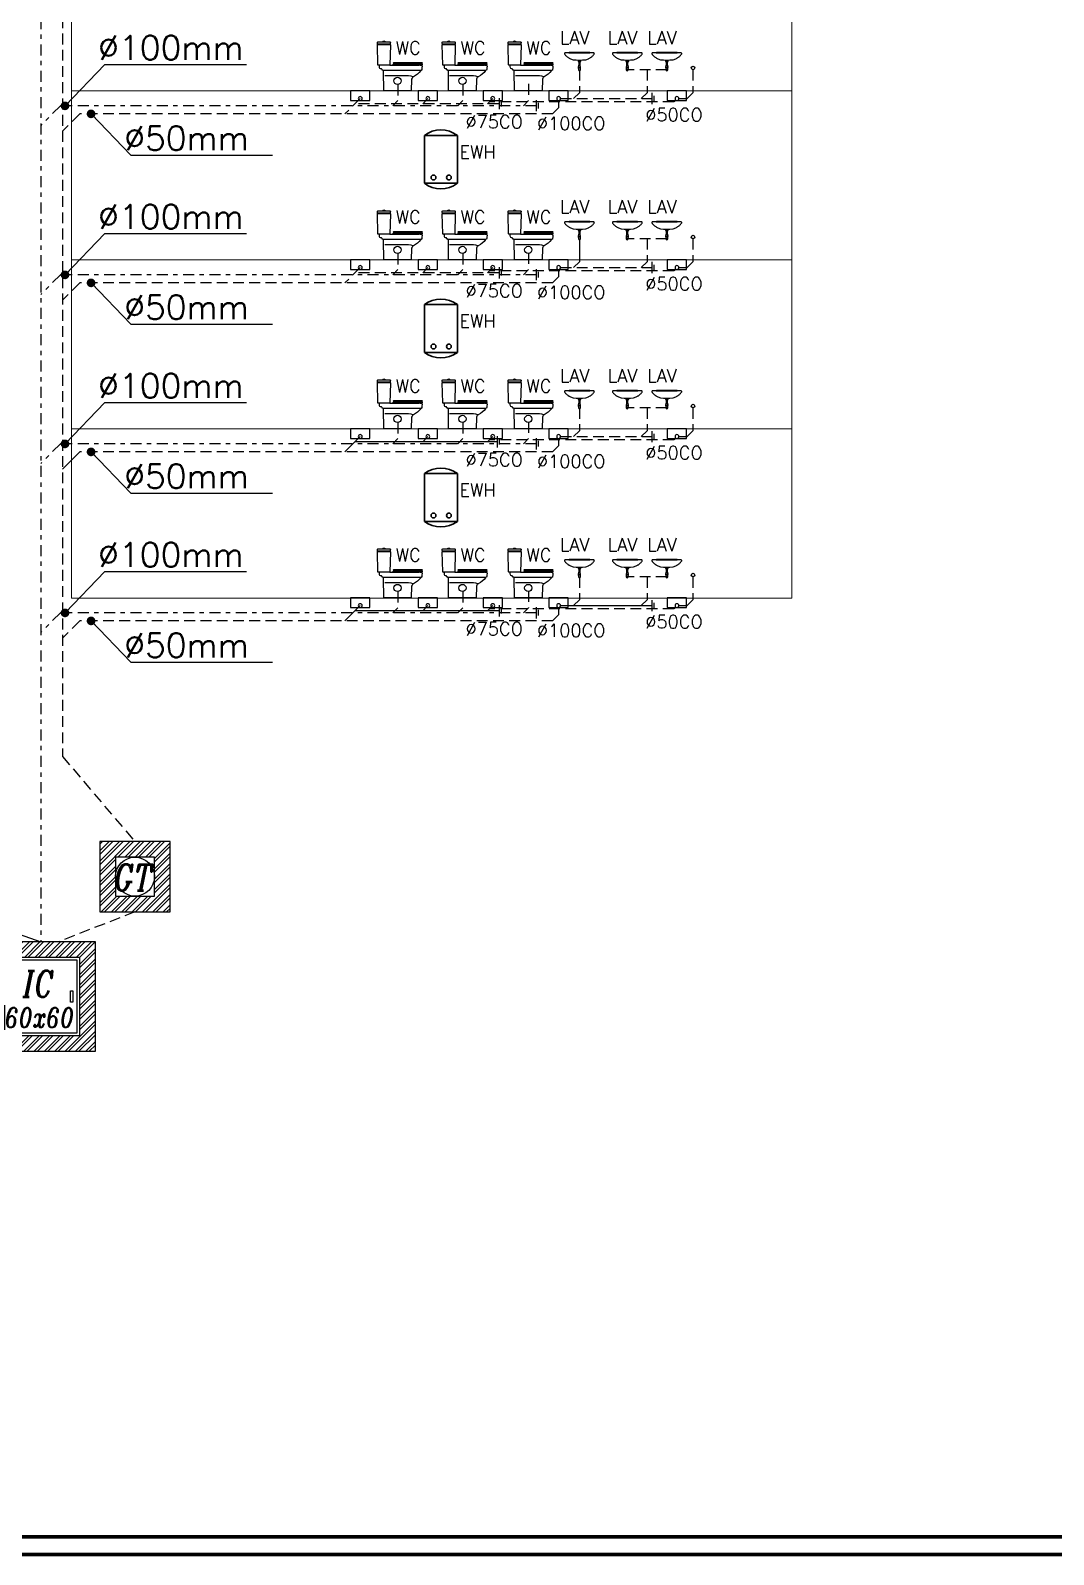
# Model space of a CAD drawing. Extents: x 787 to 1019, y 199 to 803.
# Drawn here: x 971.8 to 995.41, y 273.65 to 308.82 of the extents above; entities that cross this region are included whole.
import ezdxf
from ezdxf.enums import TextEntityAlignment as Align

# ---------------------------------------------------------------- set-up
doc = ezdxf.new("R2010")
doc.units = 0
doc.header["$MEASUREMENT"] = 0
for name, pattern in [('CONTINUA', [0]), ('DASHDOT', [25.399999999999995, 12.7, -6.349999999999998, 0, -6.349999999999998]), ('DASHED2', [0.375, 0.25, -0.125])]:
    doc.linetypes.add(name, pattern=pattern)
doc.layers.get('0').update_dxf_attribs({"color": 252, "linetype": 'CONTINUOUS', "lineweight": 30})
for name, color, linetype, lineweight in [('FIX', 47, 'CONTINUOUS', 0), ('P--FIXTURES', 60, 'CONTINUOUS', 35), ('P-TEXT', 1, 'CONTINUOUS', 25), ('UG-BORDER', 20, 'CONTINUOUS', 80)]:
    doc.layers.add(name, color=color, linetype=linetype, lineweight=lineweight)
for name, color, linetype in [('LAB-DR', 2, 'CONTINUOUS'), ('P-SOIL', 6, 'DASHDOT'), ('P-WASTE', 180, 'DASHED2'), ('PLUM', 2, 'CONTINUOUS'), ('PLUM-D', 2, 'CONTINUOUS'), ('Sanitarios', 171, 'CONTINUA')]:
    doc.layers.add(name, color=color, linetype=linetype)
doc.styles.add('ROM', font='romans.shx', dxfattribs={"height": 3})
doc.styles.add('ROMANS', font='italic8.shx')
doc.dimstyles.get("Standard").update_dxf_attribs({"dimtxt": 0.12, "dimasz": 0.05, "dimexe": 0.18, "dimexo": 0.0625, "dimgap": 0.09, "dimtad": 0, "dimtih": 1, "dimtoh": 1, "dimzin": 0, "dimdsep": 46, "dimtxsty": 'Standard', "dimblk": 'DOT', "dimcen": 0.09, "dimadec": 0, "dimazin": 0, "dimtfac": 1, "dimtofl": 0, "dimtmove": 0, "dimatfit": 3, "dimldrblk": 'DOT', "dimfxl": 1, "dimtolj": 1, "dimtzin": 0, "dimarcsym": 0})

# ---------------------------------------------------------------- blocks, each defined once
blk = doc.blocks.new('A$C268F1DFF')
at = {"layer": 'Sanitarios', "color": 3}
for p, q in [((-0.1619931536382637, -0.0056591494720806), (0.1619931536383774, -0.0056591494720806)), ((-0.023810720948859, -0.1162259294940213), (0, -0.1166492184932792)), ((-0.0193012508837001, -0.2262969387470832), (0.0193012508837001, -0.2262969387470832)), ((-0.0185419396740372, -0.2314439389827498), (0.0185419396740372, -0.2314439389827498)), ((-0.0141542506480619, -0.1368678096523297), (0.0141542506480619, -0.1368678096523297)), ((-0.0138325631334055, -0.2012053125982049), (0.0138325631334055, -0.2012053125982049)), ((-0.0102940004713901, -0.1433015599469911), (0.0102940004713901, -0.1433015599469911)), ((-0.0102940004713901, -0.1947715623036288), (0.0102940004713901, -0.1947715623036288)), ((0, -0.1166492184932792), (0.023810720948859, -0.1162259294940213)), ((-0.0159289684980877, -0.2378511500573666), (0.015342435652542, -0.2378511500573666))]:
    blk.add_line(p, q, dxfattribs=at)
blk.add_lwpolyline([(-0.0161954683084105, 0), (-0.1563340041662968, 0), (-0.1570653880626196, -8.77050947565e-05), (-0.1575675507586993, -0.0002701612702083), (-0.1579784086191012, -0.0005438455334001), (-0.1583588315342013, -0.0008479391591436), (-0.1586479530886891, -0.0012128494006447), (-0.1589370781183561, -0.00172980856442), (-0.1590892458943927, -0.0022923817720653), (-0.1591635789022803, -0.0028295747360403), (-0.1592261996728439, -0.0034327328686459), (-0.1593631534512951, -0.0038888711978586), (-0.1595609736451706, -0.0042841929113422), (-0.1598500951996584, -0.0046947193061158), (-0.1602000866447497, -0.0050444269757293), (-0.1606718109204621, -0.0053181112389211), (-0.1611739701414763, -0.0055461814582145), (-0.1615543965316419, -0.0056222048646646), (-0.1619931536382637, -0.0056591494720806), (-0.2171698609910209, -0.0056591494720806), (-0.220478042118657, -0.0060712049250924), (-0.2233600590681135, -0.0072998710038235), (-0.2262420760174564, -0.0094116404970919), (-0.2282402771695615, -0.012099348467217), (-0.2294699386148977, -0.0150558278672008), (-0.2299029473032306, -0.0183922357842619), (-0.2294699386148977, -0.0217286437013513), (-0.2282402771695615, -0.0246851231013352), (-0.2262420760174564, -0.0273728310714603), (-0.2222058455669185, -0.0319409175368151), (-0.2174684194156953, -0.0375197973413606), (-0.2117158325036144, -0.0444511322807557), (-0.2047788855784347, -0.0513824693295817), (-0.1976727463515999, -0.0583138042690337), (-0.1890438659834217, -0.0657523106750375), (-0.1799074017596922, -0.0733598742366155), (-0.1706017417590147, -0.0797840398188612), (-0.1640031829126656, -0.0843485787995633), (-0.1565586590821795, -0.0894202871374717), (-0.14742219485845, -0.0943229383198343), (-0.1379473425560036, -0.0995637059226908), (-0.1376687460465291, -0.0996854933182476), (-0.0965985682209976, -0.1128322804444792), (-0.0494594390337397, -0.1158391312771414), (-0.023810720948859, -0.1162259294940213), (-0.0209096884573228, -0.1368678096523297), (-0.0141542506480619, -0.1368678096523297), (-0.0141542506480619, -0.1416931223733115, 0.4142135623730951), (-0.0125458130745528, -0.1433015599469911), (-0.0102940004713901, -0.1433015599469911), (-0.0102940004713901, -0.1947715623036288), (-0.0125458130745528, -0.1947715623036288, 0.4142135623730951), (-0.0141542506481756, -0.1963799998773083), (-0.0141542506481756, -0.2012053125982049), (-0.0138325631334055, -0.2012053125982049), (-0.0193012508837001, -0.2262969387470832), (-0.0193012508837001, -0.2314439389827498), (-0.0185419396740372, -0.2314439389827498, -0.3573963999099585), (-0.0179111097859277, -0.2319608818930305), (-0.0179110709924544, -0.2319610881484095), (-0.0167665784489373, -0.2376836473684705), (-0.0167190652030058, -0.2380753984238879), (-0.0154502361286859, -0.2669586860605477), (-0.0153998371062016, -0.2679562953552477, 0.8969386763831739), (0.0152810230582645, -0.2690465087976861), (0.0154469730362052, -0.267032245770821), (0.0167190652031195, -0.2380753984238879), (0.0167665462801097, -0.2376836473684705), (0.0179110461201617, -0.2319611481689776), (0.0179110708169219, -0.2319610764836568, -0.357483366876373), (0.0185419396740372, -0.2314439389827498), (0.0193012508837001, -0.2314439389827498), (0.0193012508837001, -0.2262969387470832), (0.0138325631334055, -0.2012053125982049), (0.0141542506480619, -0.2012053125982049), (0.0141542506480619, -0.1963799998773083, 0.4142135623730951), (0.0125458130745528, -0.1947715623036856), (0.0102940004713901, -0.1947715623036856), (0.0102940004713901, -0.1433015599469911), (0.0125458130745528, -0.1433015599469911, 0.4142135623730951), (0.0141542506480619, -0.1416931223733115), (0.0141542506480619, -0.1368678096523297), (0.0209096884574365, -0.1368678096523297), (0.023810720948859, -0.1162259294940213), (0.0494594390337397, -0.1158391312771414), (0.0965985682211113, -0.1128322804444792), (0.1376687460465291, -0.0996854933182476), (0.1379473425560036, -0.0995637059226908), (0.14742219485845, -0.0943229383198343), (0.1565586590822932, -0.0894202871374717), (0.1640031829126656, -0.0843485787995633), (0.1706017417591283, -0.0797840398188612), (0.1799074017596922, -0.0733598742366155), (0.1890438659835354, -0.0657523106750375), (0.1976727463517136, -0.0583138042690337), (0.2047788855785484, -0.0513824693295817), (0.2117158325036144, -0.0444511322807557), (0.2174684194156953, -0.0375197973413606), (0.2222058455670322, -0.0319409175368151), (0.2262420760175701, -0.0273728310714603), (0.2282402771695615, -0.0246851231013352), (0.2294699386150114, -0.0217286437013513), (0.2299029473033443, -0.0183922357842619), (0.2294699386150114, -0.0150558278672008), (0.2282402771695615, -0.012099348467217), (0.2262420760175701, -0.0094116404970919), (0.2233600590681135, -0.0072998710038235), (0.220478042118657, -0.0060712049250924), (0.2171698609911346, -0.0056591494720806), (0.1619931536383774, -0.0056591494720806), (0.1615543965317556, -0.0056222048646646), (0.1611739701414763, -0.0055461814582145), (0.1606718109205758, -0.0053181112389211), (0.1602000866447497, -0.0050444269757293), (0.1598500951997721, -0.0046947193061158), (0.1595609736452843, -0.0042841929113422), (0.1593631534514088, -0.0038888711978586), (0.1592261996729576, -0.0034327328686459), (0.1591635789022803, -0.0028295747360403), (0.1590892458943927, -0.0022923817720653), (0.1589370781183561, -0.00172980856442), (0.1586479530888027, -0.0012128494006447), (0.158358831534315, -0.0008479391591436), (0.1579784086192149, -0.0005438455334001), (0.157567550758813, -0.0002701612702083), (0.1570653880627333, -8.77050947565e-05), (0.1563340041662968, 0), (0.0161954683084105, 0)], format="xyb", close=True, dxfattribs=at)
blk = doc.blocks.new('A$C506C3B33')
at = {"layer": 'Sanitarios', "color": 3}
for p, q in [((-0.116157487962937, 0.7159999999999798), (-0.3049014762050319, 0.7159999999999798)), ((-0.3049014762050319, 0.7109999999999844), (-0.116157487962937, 0.7109999999999844)), ((-0.2145294820840036, 0.7567832673490785), (-0.2065294820839654, 0.7567832673490785)), ((-0.2145294820840036, 0.7549991999999577), (-0.2065294820839654, 0.7549991999999577)), ((-0.1180118685160778, 0.3931710007803417), (-0.2982605436853873, 0.3931710007803417)), ((-0.2246479656137126, 0.3158198698639865), (0.3652108271377301, 0.3158198698639865)), ((-0.1978875415452421, 0.2374433817798547), (0.1703129755388772, 0.2374433817798547)), ((-0.0341270896693686, 0.4199999999999875), (0.3349409023904855, 0.4199999999999875)), ((-0.0341270896693686, 0.4099999999999966), (0.3349409023904855, 0.4099999999999966)), ((-0.0341270896693686, 0.4000000000000057), (0.3349409023904855, 0.4000000000000057)), ((-0.0341270896693686, 0.3931710007803417), (0.3349409023904855, 0.3931710007803417)), ((-0.0217358471636544, 0.4099999999999966), (-0.0217358471636544, 0.4199999999999875)), ((-0.0217358471636544, 0.3931710007803417), (-0.0217358471636544, 0.4000000000000057)), ((0.1703129755388772, 0.2374433817798547), (0.203946466475486, 0.2321369384408456)), ((0.3349409023904855, 0.4099999999999966), (0.3349409023904855, 0.4199999999999875)), ((0.3473321448961997, 0.4199999999999875), (0.3349409023904855, 0.4199999999999875)), ((0.3349409023904855, 0.4099999999999966), (0.3473321448961997, 0.4099999999999966)), ((0.3349409023904855, 0.3931710007803417), (0.3349409023904855, 0.4000000000000057)), ((0.3473321448961997, 0.4000000000000057), (0.3349409023904855, 0.4000000000000057)), ((0.3473321448961997, 0.3931710007803417), (0.3349409023904855, 0.3931710007803417)), ((0.203946466475486, 0.2321369384408456), (0.2322698103561152, 0.2215244103063014))]:
    blk.add_line(p, q, dxfattribs=at)
blk.add_lwpolyline([(0.3665444577153494, 0.3931710007803417, -0.1045813361809333), (0.3697372782147568, 0.3899268164780665, -0.4426231012926886), (0.3792255694826281, 0.3766915663754276, 0.062429209188555), (0.3748402474349177, 0.327135748767887, -0.3887194089048398), (0.3652108271378438, 0.3158198698639865, 0.2385217813192283), (0.3569736762281082, 0.310274194374756, -0.1220301044287501), (0.2438995640143275, 0.2165783031534829), (0.2350193915069667, 0.211563355654647), (0.2284558371034109, 0.2057764640673554), (0.2226642918437847, 0.1961320032987146), (0.217259046492245, 0.1787716870803422), (0.2121312907087258, 0), (-0.2121312907088395, 0), (-0.215061348625909, 0.3014864161862363), (-0.2167731179439443, 0.3090126021409389), (-0.2198546571198676, 0.3134603338720296), (-0.2246479656137126, 0.3158198698639865), (-0.2321802231508627, 0.3172232475776298), (-0.2359463519194378, 0.3196179594061164), (-0.2386858916354413, 0.3244073830630327), (-0.2403976609533629, 0.3309074176098647), (-0.2431366099966681, 0.3350127403282102), (-0.2465607393052096, 0.3377498611694421), (-0.2513540477991683, 0.339118063046584), (-0.2602560751942065, 0.3404866234671715, -0.4015614466681717), (-0.2749785908085869, 0.3521181321402196), (-0.2760057705338568, 0.3764080179810776), (-0.2773749497191602, 0.3835921534664806), (-0.2794293091698137, 0.3883815771233969), (-0.2831954379383887, 0.3911183394211548), (-0.2893585162902354, 0.3931710007803417), (-0.2982605436853873, 0.3931710007803417), (-0.3013420828613107, 0.3948816116702289), (-0.3031614186959359, 0.3979582141937214), (-0.3105294820840072, 0.7064917404497351, -0.4142135623730951), (-0.3060212225337864, 0.7109999999999844), (-0.3049014762050319, 0.7109999999999844), (-0.3049014762050319, 0.7159999999999798), (-0.3086408984338504, 0.7159999999999798, 0.0336466135903053), (-0.3104481555153598, 0.7428260443309683, -0.4482196348234197), (-0.3017080526810787, 0.753031444626032), (-0.2145294820840036, 0.7549991999999577), (-0.2145294820840036, 0.7567832673490785), (-0.2234921588686802, 0.7567832673490785, -0.447290529372499), (-0.2254797177969294, 0.7590059992660088, -0.3283020981737664), (-0.2190429955975333, 0.7659705968412994, -0.0954565358328715), (-0.2020159685705494, 0.7659705968412994, -0.3283020981737834), (-0.1955792463710395, 0.7590059992660088, -0.4472905293724775), (-0.1975668052992887, 0.7567832673490785), (-0.2065294820839654, 0.7567832673490785), (-0.2065294820839654, 0.7549991999999577), (-0.1193509114868902, 0.753031444626032, -0.4482196348234197), (-0.1106108086527229, 0.7428260443309683, 0.0336466135903053), (-0.1124180657342322, 0.7159999999999798), (-0.116157487962937, 0.7159999999999798), (-0.116157487962937, 0.7109999999999844), (-0.1150377416342962, 0.7109999999999844, -0.4142135623730951), (-0.1105294820839617, 0.7064917404497351), (-0.1180118685160778, 0.3931710007803417), (-0.0341270896693686, 0.3931710007803417), (-0.0341270896693686, 0.4000000000000057), (-0.0612654626891072, 0.4000000000000057, -1), (-0.0612654626891072, 0.4099999999999966), (-0.0341270896693686, 0.4099999999999966), (-0.0341270896693686, 0.4199999999999875), (-0.0587654626891663, 0.4199999999999875, -1), (-0.0587654626891663, 0.4350000000000023), (0.3719705179159973, 0.4350000000000023, -1), (0.3719705179159973, 0.4199999999999875), (0.3473321448961997, 0.4199999999999875), (0.3473321448961997, 0.4099999999999966), (0.3744705179159382, 0.4099999999999966, -1), (0.3744705179159382, 0.4000000000000057), (0.3473321448961997, 0.4000000000000057), (0.3473321448961997, 0.3931710007803417)], format="xyb", close=True, dxfattribs=at)
blk = doc.blocks.new('A$C63790746')
at = {"layer": 'P--FIXTURES', "color": 3, "ltscale": 0.05}
for p, q in [((509.8794810567051, 820.6320792029146), (0.0004850323311985, 820.6320792029146)), ((0.0004850323311985, 820.6320792029146), (0.0004850323311985, 82.6990408161655)), ((509.8794810567051, 820.6320792029146), (509.8794810567051, 82.6990408161655)), ((509.8794810567051, 82.6990408161655), (0.0004850323311985, 82.6990408161655))]:
    blk.add_line(p, q, dxfattribs=at)
for centre in [(132.5835883177351, 172.6787784947083), (369.5632942665834, 172.6787784947082)]:
    blk.add_circle(centre, 37.0445828102529, dxfattribs=at)
for centre, start, end in [((254.9399830445182, 469.0300761470571), 54.05489259601696, 125.945107403983), ((254.9399830445182, 434.301043872023), 234.054892596017, 305.9451074039831)]:
    blk.add_arc(centre, 434.3018722036517, start, end, dxfattribs=at)
blk = doc.blocks.new('A$C044B48CE')
at = {"layer": 'PLUM', "color": 3}
blk.add_lwpolyline([(125, 0), (125, -125), (-125, -125), (-125, 0)], close=True, dxfattribs=at)
blk.add_circle((0, -99.99999988079071), 25, dxfattribs=at)
blk = doc.blocks.new('A$C558C4227')
at = {"layer": 'PLUM'}
for p, q in [((0.0923446490196511, 0), (-0.0923446490196511, 0)), ((0.0461723244516179, -0.0325089581310749), (-0.0461723244516179, -0.0325089581310749))]:
    blk.add_line(p, q, dxfattribs=at)
blk = doc.blocks.new('_Dot')
at = {"color": 0, "linetype": 'ByBlock', "lineweight": -2}
blk.add_line((-0.5, 0), (-1, 0), dxfattribs=at)
at = {"color": 0, "linetype": 'ByBlock', "const_width": 0.5}
blk.add_lwpolyline([(-0.25, 0, 1), (0.25, 0, 1)], format="xyb", close=True, dxfattribs=at)
blk = doc.blocks.new('G')
at = {"layer": 'PLUM-D'}
h = blk.add_hatch(dxfattribs=at)
h.set_pattern_fill('ANSI32', color=3, scale=0.15, style=0)
h.set_pattern_definition([(44.99999999999999, (-187.019217019988, -180.5056403533745), (-0.0397747564417433, 0.0397747564417433), []), (44.99999999999999, (-186.9927005157351, -180.5056403533745), (-0.0397747564417433, 0.0397747564417433), [])])
h.paths.add_polyline_path([(-0.2699999999949796, 0.2699999999967986), (-0.2699999999931606, -0.2700000000004366), (0.2700000000040745, -0.2700000000004366), (0.2700000000040745, 0.2699999999967986)])
h.paths.add_polyline_path([(0.1500000000050932, 0.1500000000014552), (0.1500000000050932, -0.1500000000014552), (-0.1499999999959982, -0.1500000000032742), (-0.1499999999959982, 0.1499999999978172)], flags=16)
at = {"layer": 'PLUM-D', "color": 3}
blk.add_lwpolyline([(-0.2699999999949796, -0.2700000000004366), (0.2700000000040745, -0.2700000000004366), (0.2700000000040745, 0.2699999999967986), (-0.2699999999949796, 0.2699999999967986)], close=True, dxfattribs=at)
at = {"layer": 'PLUM-D', "color": 2}
blk.add_lwpolyline([(-0.1499999999959982, -0.1500000000032742), (0.1500000000050932, -0.1500000000032742), (0.1500000000050932, 0.1499999999996362), (-0.1499999999959982, 0.1499999999996362)], close=True, dxfattribs=at)
blk.add_circle((3.638e-12, 0), 0.1500000000000057, dxfattribs=at)
at = {"layer": 'P-TEXT', "color": 41, "style": 'ROMANS', "width": 0.8}
blk.add_text('GT', height=0.2, dxfattribs=at).set_placement((-0.1595043437537242, -0.1059231586041278))
blk = doc.blocks.new('IC6')
at = {"layer": 'PLUM-D'}
h = blk.add_hatch(dxfattribs=at)
h.set_pattern_fill('ANSI32', color=3, scale=0.15, style=0)
h.set_pattern_definition([(44.99999999999999, (-209.723448252902, -189.7655848839677), (-0.0397747564417433, 0.0397747564417433), []), (44.99999999999999, (-209.6969317486546, -189.7655848839677), (-0.0397747564417433, 0.0397747564417433), [])])
h.paths.add_polyline_path([(0.420000000003711, -0.1200000000008003), (0.420000000003711, 0.7199999999993452), (-0.4199999999964348, 0.7199999999993452), (-0.4199999999964348, -0.1200000000008003)])
h.paths.add_polyline_path([(-0.2999999999992724, 1.819e-12), (-0.2999999999992724, 0.5999999999967259), (0.3000000000010914, 0.6000000000021828), (0.3000000000010914, -1.819e-12)], flags=16)
at = {"layer": 'PLUM-D', "color": 3}
for points in [[(-0.4199999999964348, -0.1200000000008003), (0.420000000003711, -0.1200000000008003), (0.420000000003711, 0.7199999999993452), (-0.4199999999964348, 0.7199999999993452)], [(-0.2999999999992724, 0), (0.3000000000010914, 0), (0.3000000000010914, 0.6000000000003638), (-0.2999999999992724, 0.6000000000003638)]]:
    blk.add_lwpolyline(points, close=True, dxfattribs=at)
at = {"layer": 'PLUM-D', "color": 2}
for points in [[(-0.2799999999988358, 0.0200000000004366), (0.2800000000006548, 0.0200000000004366), (0.2800000000006548, 0.5799999999999274), (-0.2799999999988358, 0.5799999999999274)], [(-0.2294604648777749, 0.3432007866213098), (-0.2478640614372125, 0.3432007866213098), (-0.2478640614372125, 0.256799213379054), (-0.2294604648777749, 0.256799213379054)], [(0.2294604648795939, 0.3432007866213098), (0.2478640614390315, 0.3432007866213098), (0.2478640614390315, 0.256799213379054), (0.2294604648795939, 0.256799213379054)]]:
    blk.add_lwpolyline(points, close=True, dxfattribs=at)
at = {"layer": 'P-TEXT', "color": 41, "style": 'ROMANS', "width": 0.8}
for s, height, p in [('IC', 0.2, (-0.1372302893305459, 0.2976535261259414)), ('60x60', 0.15, (-0.2774534863947338, 0.0629738252227981))]:
    blk.add_text(s, height=height, dxfattribs=at).set_placement(p)

msp = doc.modelspace()

# ---------------------------------------------------------------- linework, layer by layer
at = {"layer": 'FIX', "linetype": 'Continuous'}
for p, q in [((972.7501130439477, 330.8237588888437), (972.7501130439477, 295.7137588890089)), ((989.369206840806, 330.8237588888437), (989.369206840806, 295.7137588890089)), ((984.1684958808124, 307.4237588888436), (972.7501130439477, 307.4237588888436)), ((989.3692068408063, 307.4237588888435), (972.7501130439477, 307.4237588888435)), ((984.1684958808124, 303.5237588888431), (972.7501130439477, 303.5237588888431)), ((989.369206840806, 303.5237588888431), (972.7501130439477, 303.5237588888431)), ((984.1684958808124, 299.6237588888433), (972.7501130439477, 299.6237588888433)), ((989.3692068408063, 299.6237588888433), (972.7501130439477, 299.6237588888433)), ((989.369206840806, 295.7137588890089), (972.7501130439477, 295.7137588890089)), ((989.369206840806, 295.7137588890089), (972.7501130439477, 295.7137588890089))]:
    msp.add_line(p, q, dxfattribs=at)
at = {"layer": 'LAB-DR', "linetype": 'Continuous'}
msp.add_line((968.7497738110367, 288.94675005985), (972.0374457871227, 287.7860117549188), dxfattribs=at)
at = {"layer": 'P-SOIL', "ltscale": 0.02}
for p, q in [((972.0374457871227, 326.1265596599902), (972.0374457871227, 287.7860117549188)), ((980.2795134551255, 307.5687699670901), (980.2795134551255, 307.197218302568)), ((981.7766874122937, 307.5687699670901), (981.7766874122937, 307.197218302568)), ((983.29664203858, 307.583994172211), (983.29664203858, 307.197218302568)), ((972.4909941496572, 307.0801080225244), (972.0374457871227, 306.6265596599899)), ((983.4804730381668, 307.0801080225245), (972.4909941496572, 307.0801080225245)), ((980.2795134551255, 307.197218302568), (980.162403175082, 307.0801080225245)), ((981.7766874122937, 307.197218302568), (981.6595771322503, 307.0801080225245)), ((983.29664203858, 307.197218302568), (983.1795317585364, 307.0801080225245)), ((980.2795134551255, 303.66876996709), (980.2795134551255, 303.2972183025678)), ((981.7766874122937, 303.66876996709), (981.7766874122937, 303.2972183025678)), ((983.29664203858, 303.6839941722111), (983.29664203858, 303.2972183025678)), ((972.4909941496572, 303.1801080225244), (972.0374457871227, 302.7265596599899)), ((983.4804730381668, 303.1801080225244), (972.4909941496572, 303.1801080225244)), ((980.2795134551255, 303.2972183025678), (980.162403175082, 303.1801080225244)), ((981.7766874122937, 303.2972183025678), (981.6595771322503, 303.1801080225244)), ((983.29664203858, 303.2972183025678), (983.1795317585364, 303.1801080225244)), ((980.2795134551255, 299.7687699670899), (980.2795134551255, 299.3972183025679)), ((981.7766874122937, 299.7687699670899), (981.7766874122937, 299.3972183025679)), ((983.29664203858, 299.7839941722109), (983.29664203858, 299.3972183025679)), ((972.4909941496572, 299.2801080225243), (972.0374457871227, 298.8265596599898)), ((983.4804730381668, 299.2801080225243), (972.4909941496572, 299.2801080225243)), ((980.2795134551255, 299.3972183025679), (980.162403175082, 299.2801080225243)), ((981.7766874122937, 299.3972183025679), (981.6595771322503, 299.2801080225243)), ((983.29664203858, 299.3972183025679), (983.1795317585364, 299.2801080225243)), ((980.2795134551255, 295.8687699670898), (980.2795134551255, 295.4972183025678)), ((981.7766874122937, 295.8687699670898), (981.7766874122937, 295.4972183025678)), ((983.29664203858, 295.8839941722109), (983.29664203858, 295.4972183025678)), ((980.2795134551255, 295.4972183025678), (980.162403175082, 295.3801080225242)), ((981.7766874122937, 295.4972183025678), (981.6595771322503, 295.3801080225242)), ((983.29664203858, 295.4972183025678), (983.1795317585364, 295.3801080225242)), ((972.4909941496572, 295.380108022524), (972.0374457871227, 294.9265596599896)), ((983.4804730381668, 295.3801080225242), (972.4909941496572, 295.3801080225242))]:
    msp.add_line(p, q, dxfattribs=at)
at = {"layer": 'P-WASTE'}
for p, q in [((972.5382541504885, 325.9943452874907), (972.5382541504885, 292.0613251842037)), ((984.4681479505002, 307.9084728017512), (984.4681479505002, 307.3787790173776)), ((986.4842541419973, 307.9084728017512), (985.5737616030757, 307.9084728017512)), ((986.0290078725366, 307.9084728017512), (986.0290078725366, 307.3787790173776)), ((987.0893213549688, 307.9084728017512), (987.0893213549688, 307.3787790173776)), ((984.4681479505002, 307.3787790173776), (984.3339278221423, 307.2445588890198)), ((986.0290078725368, 307.3787790173776), (985.8947877441789, 307.2445588890198)), ((979.4097826840944, 307.2445588890198), (979.0572101886947, 306.8919863936206)), ((982.6232583182727, 307.1256237839353), (979.2908475790096, 307.1256237839353)), ((980.9712368678153, 307.2445588890198), (980.8523017627305, 307.1256237839352)), ((982.4684108249828, 307.2445588890198), (982.3494757198987, 307.1256237839352)), ((986.6448021765013, 307.169918160674), (982.3937700966372, 307.169918160674)), ((983.9883654512697, 307.0300221178144), (983.8503297270756, 306.8919863936206)), ((983.9883654512697, 307.1997588890106), (983.9883654512697, 307.0300221178144)), ((984.0331654512787, 307.2445588890198), (986.1447166148951, 307.2445588890198)), ((972.9358952566183, 306.8919863936206), (972.5382541504885, 306.4943452874905)), ((983.8503297270756, 306.8919863936206), (972.9358952566183, 306.8919863936206)), ((986.4842541419973, 304.0084728017512), (985.5737616030757, 304.0084728017512)), ((986.0290078725366, 304.0084728017512), (986.0290078725366, 303.4787790173773)), ((987.0893213549688, 304.0084728017512), (987.0893213549688, 303.4787790173773)), ((979.4097826840944, 303.3445588890198), (979.0572101886947, 302.9919863936205)), ((982.6232583182727, 303.2256237839352), (979.2908475790096, 303.2256237839352)), ((980.9712368678153, 303.3445588890196), (980.8523017627305, 303.2256237839352)), ((982.4684108249828, 303.3445588890196), (982.3494757198987, 303.2256237839352)), ((986.6448021765013, 303.2699181606739), (982.3937700966372, 303.2699181606739)), ((983.9883654512697, 303.2997588890105), (983.9883654512697, 303.1300221178145)), ((984.0331654512787, 303.3445588890198), (986.1447166148951, 303.3445588890198)), ((986.6877645210434, 303.3128805052161), (986.6448021765013, 303.2699181606739)), ((986.7642429048564, 303.3445588890198), (986.9551012266112, 303.3445588890198)), ((987.089321354969, 303.4787790173773), (986.9551012266112, 303.3445588890196)), ((972.9358952566183, 302.9919863936205), (972.5382541504885, 302.5943452874904)), ((983.8503297270756, 302.9919863936205), (972.9358952566183, 302.9919863936205)), ((983.9883654512697, 303.1300221178145), (983.8503297270756, 302.9919863936205)), ((984.4681479505002, 300.1084728017511), (984.4681479505002, 299.5787790173774)), ((986.4842541419973, 300.1084728017511), (985.5737616030757, 300.1084728017511)), ((986.0290078725366, 300.1084728017511), (986.0290078725366, 299.5787790173774)), ((987.0893213549688, 300.1084728017511), (987.0893213549688, 299.5787790173774)), ((986.6448021765013, 299.3699181606736), (982.3937700966372, 299.3699181606736)), ((983.9883654512697, 299.3997588890104), (983.9883654512697, 299.2300221178143)), ((984.0331654512787, 299.4445588890197), (986.1447166148951, 299.4445588890197)), ((984.4681479505002, 299.5787790173774), (984.3339278221423, 299.4445588890197)), ((986.0290078725368, 299.5787790173774), (985.8947877441789, 299.4445588890197)), ((986.6877645210434, 299.412880505216), (986.6448021765013, 299.3699181606736)), ((986.7642429048564, 299.4445588890197), (986.9551012266112, 299.4445588890197)), ((987.089321354969, 299.5787790173774), (986.9551012266112, 299.4445588890197)), ((983.8503297270756, 299.0919863936204), (972.9358952566183, 299.0919863936204)), ((983.9883654512697, 299.2300221178143), (983.8503297270756, 299.0919863936204)), ((984.4681479505002, 296.2084728017508), (984.4681479505002, 295.6787790173773)), ((986.4842541419973, 296.2084728017508), (985.5737616030757, 296.2084728017508)), ((986.0290078725366, 296.2084728017508), (986.0290078725366, 295.6787790173773)), ((987.0893213549688, 296.2084728017508), (987.0893213549688, 295.6787790173773)), ((982.4684108249828, 295.5445588890195), (982.3494757198987, 295.4256237839348)), ((986.6448021765013, 295.4699181606736), (982.3937700966372, 295.4699181606736)), ((983.9883654512697, 295.4997588890104), (983.9883654512697, 295.3300221178142)), ((984.4681479505002, 295.6787790173773), (984.3339278221423, 295.5445588890195)), ((986.0290078725368, 295.6787790173773), (985.8947877441789, 295.5445588890195)), ((986.7642429048564, 295.5445588890195), (986.9551012266112, 295.5445588890195)), ((987.089321354969, 295.6787790173773), (986.9551012266112, 295.5445588890195)), ((972.9358952566183, 295.1919863936202), (972.5382541504885, 294.79434528749)), ((983.8503297270756, 295.1919863936203), (972.9358952566183, 295.1919863936203)), ((983.9883654512697, 295.3300221178142), (983.8503297270756, 295.1919863936203)), ((972.5382541504885, 292.0613251842037), (974.2106618221187, 290.1004265548768)), ((974.2106618221187, 288.4804265548851), (972.4474464321761, 287.7860117549188))]:
    msp.add_line(p, q, dxfattribs=at)
at = {"layer": 'P-WASTE', "linetype": 'Continuous'}
for p, q in [((987.089321354969, 307.3787790173776), (986.9551012266112, 307.2445588890198)), ((986.6877645210434, 307.212880505216), (986.6448021765013, 307.169918160674)), ((986.7642429048564, 307.2445588890198), (986.9551012266112, 307.2445588890198)), ((984.4681479505002, 304.0084728017512), (984.4681479505002, 303.4787790173773)), ((984.4681479505002, 303.4787790173773), (984.3339278221423, 303.3445588890198)), ((986.0290078725368, 303.4787790173773), (985.8947877441789, 303.3445588890198)), ((979.4097826840944, 299.4445588890197), (979.0572101886947, 299.0919863936204)), ((982.5815775656379, 299.3256237839351), (979.2908475790096, 299.3256237839351)), ((980.9712368678153, 299.4445588890197), (980.8523017627305, 299.3256237839351)), ((982.4684108249828, 299.4445588890197), (982.3494757198987, 299.3256237839351)), ((972.9358952566183, 299.0919863936204), (972.5382541504885, 298.6943452874903)), ((979.4097826840944, 295.5445588890195), (979.0572101886947, 295.1919863936203)), ((982.6232583182727, 295.425623783935), (979.2908475790096, 295.425623783935)), ((980.9712368678153, 295.5445588890195), (980.8523017627305, 295.4256237839348)), ((984.0331654512787, 295.5445588890195), (986.1447166148951, 295.5445588890195)), ((986.6877645210434, 295.5128805052157), (986.6448021765013, 295.4699181606736))]:
    msp.add_line(p, q, dxfattribs=at)
at = {"layer": 'PLUM', "color": 3}
for centre, radius in [((980.2709724748115, 307.6521314723598), 0.0833615052698177), ((981.7681464319796, 307.6521314723598), 0.0833615052698177), ((987.0893213549688, 307.9501535543861), 0.0416807526349089), ((987.0893213549688, 307.9501535543861), 0.0416807526349089), ((987.0893213549688, 304.0501535543862), 0.0416807526349089), ((987.0893213549688, 304.0501535543862), 0.0416807526349089), ((980.2709724748115, 303.7521314723599), 0.0833615052698177), ((981.7681464319796, 303.7521314723599), 0.0833615052698177), ((983.288101058266, 303.7521314723599), 0.0833615052698177), ((987.0893213549688, 300.150153554386), 0.0416807526349089), ((987.0893213549688, 300.150153554386), 0.0416807526349089), ((980.2709724748115, 299.8521314723598), 0.0833615052698177), ((981.7681464319796, 299.8521314723598), 0.0833615052698177), ((983.288101058266, 299.8521314723598), 0.0833615052698177), ((987.0893213549688, 296.2501535543857), 0.0416807526349089), ((987.0893213549688, 296.2501535543857), 0.0416807526349089), ((980.2709724748115, 295.9521314723596), 0.0833615052698177), ((981.7681464319796, 295.9521314723596), 0.0833615052698177), ((983.288101058266, 295.9521314723596), 0.0833615052698177)]:
    msp.add_circle(centre, radius, dxfattribs=at)
at = {"layer": 'UG-BORDER'}
for p, q in [((787.3784004668236, 274.0534076748958), (1013.528494182148, 274.0534076748958)), ((786.9739347805513, 273.6489419886218), (1013.932959868424, 273.6489419886218))]:
    msp.add_line(p, q, dxfattribs=at)

# ---------------------------------------------------------------- block references
at = {"layer": 'P--FIXTURES', "color": 2, "xscale": 1.50000000030559, "yscale": 1.50000000030559, "zscale": 1.50000000030559}
for name, p in [('A$C506C3B33', (980.2709724748115, 307.4237588888432)), ('A$C506C3B33', (981.7681464319796, 307.4237588888432)), ('A$C506C3B33', (983.288101058266, 307.4237588888432)), ('A$C268F1DFF', (984.4681479504995, 308.3087171502371)), ('A$C268F1DFF', (985.5737616030756, 308.3087171502371)), ('A$C268F1DFF', (986.4842541419972, 308.3087171502371)), ('A$C506C3B33', (980.2709724748115, 303.5237588888433)), ('A$C506C3B33', (981.7681464319796, 303.5237588888433)), ('A$C506C3B33', (983.288101058266, 303.5237588888433)), ('A$C268F1DFF', (984.4681479504995, 304.408717150237)), ('A$C268F1DFF', (985.5737616030756, 304.408717150237)), ('A$C268F1DFF', (986.4842541419972, 304.408717150237)), ('A$C506C3B33', (980.2709724748115, 299.623758888843)), ('A$C506C3B33', (981.7681464319796, 299.623758888843)), ('A$C506C3B33', (983.288101058266, 299.623758888843)), ('A$C268F1DFF', (984.4681479504995, 300.5087171502369)), ('A$C268F1DFF', (985.5737616030756, 300.5087171502369)), ('A$C268F1DFF', (986.4842541419972, 300.5087171502369)), ('A$C506C3B33', (980.2709724748115, 295.723758888843)), ('A$C506C3B33', (981.7681464319796, 295.723758888843)), ('A$C506C3B33', (983.288101058266, 295.723758888843)), ('A$C268F1DFF', (984.4681479504995, 296.6087171502368)), ('A$C268F1DFF', (985.5737616030756, 296.6087171502368)), ('A$C268F1DFF', (986.4842541419972, 296.6087171502368))]:
    msp.add_blockref(name, p, dxfattribs=at)
at = {"layer": 'P--FIXTURES', "ltscale": 0.05, "extrusion": (0, 0, -1), "xscale": 0.0015000000003056, "yscale": 0.0015000000003056, "zscale": -0.0015}
for p in [(-981.6552016786363, 305.1647469209674), (-981.6552016786363, 301.2647469209674), (-981.6552016786363, 297.3647469209673)]:
    msp.add_blockref('A$C63790746', p, dxfattribs=at)
at = {"layer": 'P-SOIL', "ltscale": 0.05, "extrusion": (0, 0, -1), "xscale": 0.0017920000003642, "yscale": 0.0017920000003642, "zscale": -0.001792}
for p in [(-979.4097826840939, 307.4237588888432), (-980.9712368678153, 307.4237588888432), (-982.4684108249828, 307.4237588888432), (-983.9883654512697, 307.4237588888432), (-986.7194429048473, 307.4237588888432), (-979.4097826840939, 303.5237588888433), (-980.9712368678153, 303.5237588888433), (-982.4684108249828, 303.5237588888433), (-983.9883654512697, 303.5237588888433), (-986.7194429048473, 303.5237588888433), (-979.4097826840939, 299.6237588888432), (-980.9712368678153, 299.623758888843), (-982.4684108249828, 299.623758888843), (-983.9883654512697, 299.6237588888432), (-986.7194429048473, 299.6237588888432), (-979.4097826840939, 295.723758888843), (-980.9712368678153, 295.723758888843), (-982.4684108249828, 295.723758888843), (-983.9883654512697, 295.723758888843), (-986.7194429048473, 295.723758888843)]:
    msp.add_blockref('A$C044B48CE', p, dxfattribs=at)
at = {"layer": 'P-TEXT', "color": 41, "xscale": 3, "yscale": 3, "zscale": 3}
for name, p in [('G', (974.210661822105, 289.2904265548864)), ('IC6', (972.0374457871117, 285.6260117549208))]:
    msp.add_blockref(name, p, dxfattribs=at)
at = {"layer": 'P-WASTE', "extrusion": (0, 0, -1), "xscale": 1.400000000288059, "yscale": 1.400000000288059, "zscale": -1.399999999999999, "rotation": 270}
for p in [(-986.1447166148951, 307.2445588890198), (-982.6232583182727, 307.1256237839353), (-983.4804730381668, 307.0801080225247), (-982.6232583182727, 303.2256237839353), (-983.4804730381668, 303.1801080225244), (-986.1447166148951, 303.3445588890198), (-982.5815775656379, 299.3256237839351), (-983.4804730381668, 299.2801080225243), (-986.1447166148951, 299.4445588890198), (-982.6232583182727, 295.425623783935), (-983.4804730381668, 295.3801080225242), (-986.1447166148951, 295.5445588890196)]:
    msp.add_blockref('A$C558C4227', p, dxfattribs=at)

# ---------------------------------------------------------------- texts
at = {"layer": 'P-TEXT', "color": 41, "style": 'ROM'}
for s, height, p in [('LAV', 0.300000000061118, (984.0171851935364, 308.5005370765977)), ('LAV', 0.300000000061118, (985.1227988461116, 308.5005370765977)), ('LAV', 0.300000000061118, (986.033291385033, 308.5005370765977)), ('%%C100mm', 0.5600000001152239, (973.3626387649457, 308.1392866767499)), ('%%C50mm', 0.5600000001152239, (973.9634815696918, 306.0511000674385)), ('EWH', 0.300000000061118, (981.6999542167492, 305.8600223784083)), ('LAV', 0.300000000061118, (984.0171851935364, 304.6005370765975)), ('LAV', 0.300000000061118, (985.1227988461116, 304.6005370765975)), ('LAV', 0.300000000061118, (986.033291385033, 304.6005370765975)), ('%%C100mm', 0.5600000001152239, (973.3626387649457, 304.2392866767499)), ('%%C50mm', 0.5600000001152239, (973.9634815696918, 302.1511000674386)), ('EWH', 0.300000000061118, (981.6999542167492, 301.9600223784083)), ('%%C100mm', 0.5600000001152239, (973.3626387649457, 300.33928667675)), ('LAV', 0.300000000061118, (984.0171851935364, 300.7005370765974)), ('LAV', 0.300000000061118, (985.1227988461116, 300.7005370765974)), ('LAV', 0.300000000061118, (986.033291385033, 300.7005370765974)), ('%%C50mm', 0.5600000001152239, (973.9634815696918, 298.2511000674385)), ('EWH', 0.300000000061118, (981.6999542167492, 298.0600223784082)), ('%%C100mm', 0.5600000001152239, (973.3626387649457, 296.4392866767497)), ('LAV', 0.300000000061118, (984.0171851935364, 296.8005370765973)), ('LAV', 0.300000000061118, (985.1227988461116, 296.8005370765973)), ('LAV', 0.300000000061118, (986.033291385033, 296.8005370765973)), ('%%C50mm', 0.5600000001152239, (973.9634815696918, 294.3511000674383))]:
    msp.add_text(s, height=height, dxfattribs=at).set_placement(p)
for s, p in [('WC', (980.5172431431496, 308.4121275134167, -5.275533384773351)), ('WC', (982.0144171003177, 308.4121275134167, -5.275533384773351)), ('WC', (983.5343717266028, 308.4121275134167, -5.275533384773351)), ('%%C50CO', (986.6520248215687, 306.8707627445745, -5.275533384773351)), ('%%C75CO', (982.5031290515147, 306.708942059154, -5.275533384773351)), ('%%C100CO', (984.280317178965, 306.6714344562927, -5.275533384773351)), ('WC', (980.5172431431496, 304.5121275134167, -5.275533384773351)), ('WC', (982.0144171003177, 304.5121275134167, -5.275533384773351)), ('WC', (983.5343717266028, 304.5121275134167, -5.275533384773351)), ('%%C75CO', (982.5031290515147, 302.8089420591539, -5.275533384773351)), ('%%C100CO', (984.280317178965, 302.7714344562927, -5.275533384773351)), ('%%C50CO', (986.6520248215687, 302.9707627445744, -5.275533384773351)), ('WC', (980.5172431431496, 300.6121275134165, -5.275533384773351)), ('WC', (982.0144171003177, 300.6121275134165, -5.275533384773351)), ('WC', (983.5343717266028, 300.6121275134165, -5.275533384773351)), ('%%C75CO', (982.5031290515147, 298.9089420591538, -5.275533384773351)), ('%%C100CO', (984.280317178965, 298.8714344562925, -5.275533384773351)), ('%%C50CO', (986.6520248215687, 299.0707627445743, -5.275533384773351)), ('WC', (980.5172431431496, 296.7121275134164, -5.275533384773351)), ('WC', (982.0144171003177, 296.7121275134164, -5.275533384773351)), ('WC', (983.5343717266028, 296.7121275134164, -5.275533384773351)), ('%%C75CO', (982.5031290515147, 295.0089420591538, -5.275533384773351)), ('%%C100CO', (984.280317178965, 294.9714344562925, -5.275533384773351)), ('%%C50CO', (986.6520248215687, 295.1707627445742, -5.275533384773351))]:
    msp.add_text(s, height=0.300000000061118, dxfattribs=at).set_placement(p, align=Align.MIDDLE)

# ---------------------------------------------------------------- leaders
at = {"layer": 'P-TEXT', "color": 41}
for points in [[(972.5971564207907, 307.0767417105779), (973.5146667170488, 308.0284573567549), (976.7831857775788, 308.0284573567549)], [(973.1979992255367, 306.8919863936206), (974.1155095217947, 305.9402707474435), (977.3840285823244, 305.9402707474435)], [(972.5971564207907, 303.1767417105778), (973.5146667170488, 304.1284573567548), (976.7831857775788, 304.1284573567548)], [(973.1979992255367, 302.9919863936205), (974.1155095217947, 302.0402707474435), (977.3840285823244, 302.0402707474435)], [(972.5971564207907, 299.2767417105777), (973.5146667170488, 300.2284573567548), (976.7831857775788, 300.2284573567548)], [(973.1979992255367, 299.0919863936204), (974.1155095217947, 298.1402707474434), (977.3840285823244, 298.1402707474434)], [(972.5971564207907, 295.3767417105776), (973.5146667170488, 296.3284573567545), (976.7831857775788, 296.3284573567545)], [(973.1979992255367, 295.1919863936203), (974.1155095217947, 294.2402707474432), (977.3840285823244, 294.2402707474432)]]:
    msp.add_leader(points, dimstyle='Standard', override={"dimasz": 0.2, "dimgap": 0.09, "dimtad": 0}, dxfattribs=at)

doc.saveas('drawing.dxf')
